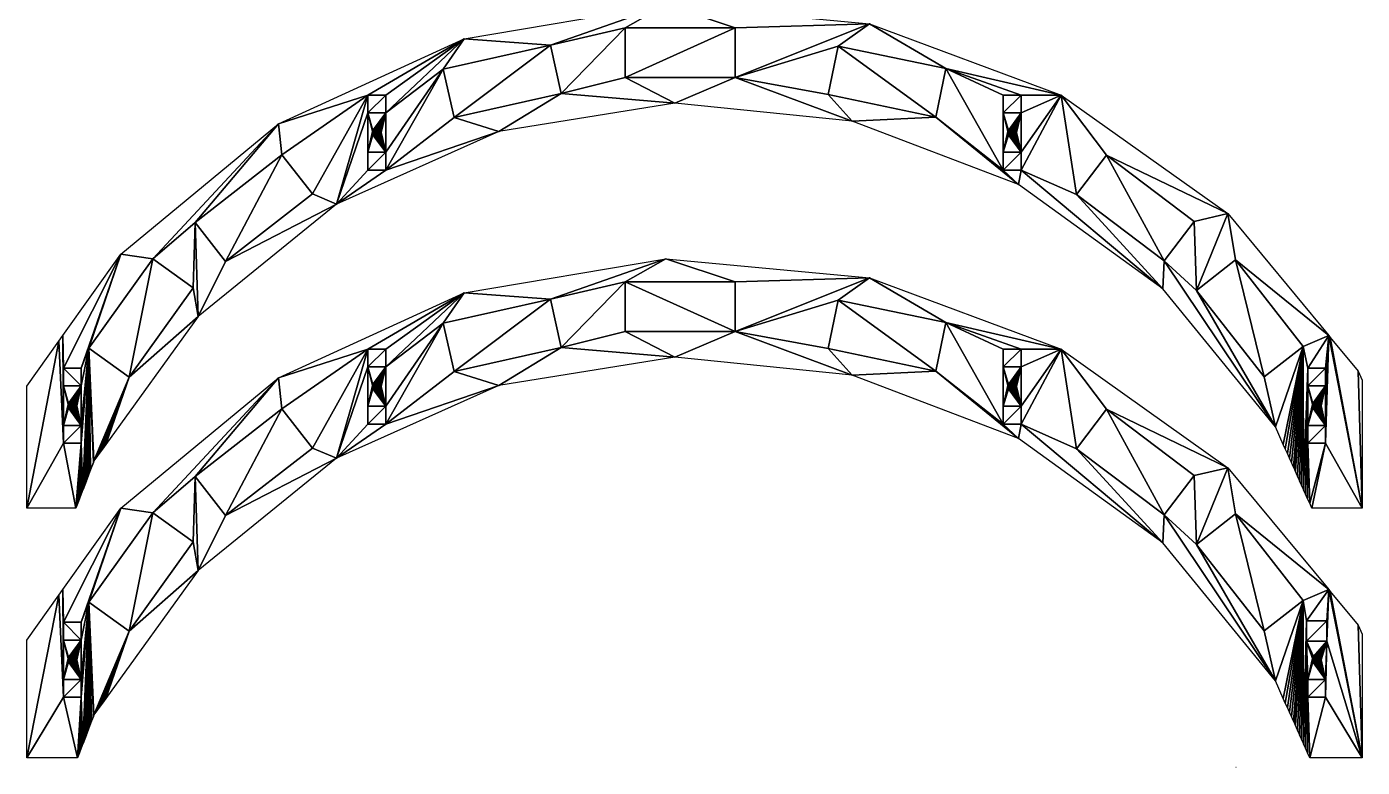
# Model space of a CAD drawing. Header units: metres. Extents: x -935 to 1842, y -1273 to 224.
# Drawn here: x 647.9 to 1068.3, y -929.6 to -696.4 of the extents above; entities that cross this region are included whole.
import ezdxf

# ---------------------------------------------------------------- set-up
doc = ezdxf.new("R2010")
doc.units = ezdxf.units.M

msp = doc.modelspace()

# ---------------------------------------------------------------- linework, layer by layer
at = {"layer": 'Layer0'}
msp.add_line((1028.48, -929.5), (1028.55, -929.59), dxfattribs=at)

# ---------------------------------------------------------------- meshes
at = {"layer": 'Group#19'}
mesh = msp.add_polyface(dxfattribs=at)
corners = [(755.3, -717.91), (785.65, -700.14), (760.9, -717.91), (760.9, -723.51), (778.98, -709.76), (760.9, -735.91), (760.9, -741.51), (812.73, -702.15), (849.11, -689.42), (836.3, -696.75), (816.16, -717.37), (745.4, -752.25), (796.56, -729.31), (782.41, -724.97), (851.92, -720.4), (836.3, -712.35), (757.74, -728.36), (758.1, -728.31), (758.46, -728.36), (758.8, -728.5), (759.09, -728.72), (759.31, -729.01), (759.38, -729.18), (759.45, -729.34), (759.5, -729.71), (757.4, -730.92), (757.74, -731.06), (758.1, -731.11), (758.46, -731.06), (758.8, -730.92), (759.09, -730.7), (759.31, -730.41), (759.45, -730.07)]
mesh.append_faces([[corners[k] for k in face] for face in [(0, 1, 2), (2, 1, 3), (5, 4, 6), (4, 1, 7), (7, 9, 10), (11, 6, 12), (13, 6, 4), (12, 10, 14), (15, 10, 9), (16, 3, 17), (17, 3, 18), (18, 3, 19), (19, 3, 20), (20, 3, 21), (21, 3, 22), (22, 3, 23), (23, 3, 24)]], dxfattribs={"vtx0": -1, "vtx1": -1})
mesh.append_faces([[corners[k] for k in face] for face in [(3, 1, 4), (3, 4, 5), (7, 8, 9), (12, 6, 13), (14, 10, 15), (5, 24, 3)]], dxfattribs={"vtx0": -1, "vtx1": -1, "vtx2": -1})
mesh.append_faces([[corners[k] for k in face] for face in [(7, 1, 8), (12, 13, 10), (5, 25, 26), (5, 26, 27), (5, 27, 28), (5, 28, 29), (5, 29, 30), (5, 30, 31), (5, 31, 32), (5, 32, 24)]], dxfattribs={"vtx0": -1, "vtx2": -1})
mesh = msp.add_polyface(dxfattribs=at)
corners = [(955.3, -723.51), (956.75, -729.34), (955.3, -735.91), (956.82, -729.18), (956.89, -729.01), (960.9, -723.51), (956.7, -729.71), (957.11, -728.72), (957.4, -728.5), (957.74, -728.36), (836.3, -696.75), (849.11, -689.42), (870.9, -696.75), (913.19, -695.48), (870.9, -712.35), (903.36, -702.46), (900.17, -717.73), (937.23, -709.53), (973.51, -717.93), (960.9, -717.91), (955.3, -717.91), (851.92, -720.4), (836.3, -712.35), (907.7, -726.11), (934.03, -724.8), (960.1, -746.07), (955.3, -741.51), (956.89, -730.41), (960.9, -735.91), (956.75, -730.07), (957.11, -730.7), (957.4, -730.92), (957.74, -731.06)]
mesh.append_faces([[corners[k] for k in face] for face in [(1, 0, 3), (3, 0, 4), (4, 5, 7), (7, 5, 8), (8, 5, 9), (10, 11, 12), (12, 13, 14), (15, 13, 17), (21, 14, 23), (23, 24, 25), (26, 0, 2), (2, 27, 28), (27, 2, 29), (29, 2, 6)]], dxfattribs={"vtx0": -1, "vtx1": -1})
mesh.append_faces([[corners[k] for k in face] for face in [(0, 1, 2), (14, 13, 15), (17, 18, 19), (23, 14, 16), (25, 24, 26), (26, 17, 20)]], dxfattribs={"vtx0": -1, "vtx1": -1, "vtx2": -1})
mesh.append_faces([[corners[k] for k in face] for face in [(4, 0, 5), (2, 1, 6), (12, 11, 13), (14, 15, 16), (17, 13, 18), (17, 19, 20), (21, 22, 14), (23, 16, 24), (26, 24, 17), (26, 20, 0), (28, 27, 30), (28, 30, 31), (28, 31, 32)]], dxfattribs={"vtx0": -1, "vtx2": -1})
mesh = msp.add_polyface(dxfattribs=at)
corners = [(870.9, -696.75), (836.3, -712.35), (836.3, -696.75), (870.9, -712.35)]
mesh.append_faces([[corners[k] for k in face] for face in [(0, 1, 2), (1, 0, 3)]], dxfattribs={"vtx0": -1})
mesh = msp.add_polyface(dxfattribs=at)
corners = [(667.46, -797.63), (677.52, -767.94), (687.6, -769.5), (727.12, -726.92), (700.94, -757.98), (700.29, -778.58), (728.24, -736.73), (755.3, -717.91), (785.65, -700.14), (737.82, -749.04), (745.4, -752.25), (760.9, -741.51), (755.3, -741.51), (755.3, -723.51), (755.3, -735.91), (756.75, -729.34), (756.89, -729.01), (760.9, -723.51), (756.7, -729.71), (757.11, -728.72), (757.4, -728.5), (757.74, -728.36), (756.89, -730.41), (760.9, -735.91), (756.82, -730.24), (756.75, -730.07), (757.11, -730.7), (757.4, -730.92), (671.76, -829.38), (680.14, -806.71), (672.78, -827.96), (701.91, -787.65), (710.52, -770.29)]
mesh.append_faces([[corners[k] for k in face] for face in [(0, 1, 2), (2, 4, 5), (4, 3, 6), (6, 7, 9), (11, 10, 12), (13, 10, 7), (12, 13, 14), (15, 13, 16), (16, 17, 19), (19, 17, 20), (20, 17, 21), (14, 22, 23), (22, 14, 24), (24, 14, 25), (25, 14, 18), (28, 29, 30), (30, 29, 31), (31, 32, 10)]], dxfattribs={"vtx0": -1, "vtx1": -1})
mesh.append_faces([[corners[k] for k in face] for face in [(2, 3, 4), (6, 3, 7), (9, 7, 10), (12, 10, 13), (13, 15, 14), (31, 5, 4)]], dxfattribs={"vtx0": -1, "vtx1": -1, "vtx2": -1})
mesh.append_faces([[corners[k] for k in face] for face in [(2, 1, 3), (7, 3, 8), (16, 13, 17), (14, 15, 18), (23, 22, 26), (23, 26, 27), (31, 29, 5), (31, 4, 32), (10, 32, 9)]], dxfattribs={"vtx0": -1, "vtx2": -1})
mesh = msp.add_polyface(dxfattribs=at)
corners = [(812.73, -702.15), (782.41, -724.97), (778.98, -709.76), (816.16, -717.37)]
mesh.append_faces([[corners[k] for k in face] for face in [(0, 1, 2), (1, 0, 3)]], dxfattribs={"vtx0": -1})
mesh = msp.add_polyface(dxfattribs=at)
corners = [(903.36, -702.46), (934.03, -724.8), (900.17, -717.73), (937.23, -709.53)]
mesh.append_faces([[corners[k] for k in face] for face in [(0, 1, 2), (1, 0, 3)]], dxfattribs={"vtx0": -1})
mesh = msp.add_polyface(dxfattribs=at)
corners = [(760.9, -717.91), (755.3, -723.51), (755.3, -717.91), (760.9, -723.51)]
mesh.append_faces([[corners[k] for k in face] for face in [(0, 1, 2), (1, 0, 3)]], dxfattribs={"vtx0": -1})
mesh = msp.add_polyface(dxfattribs=at)
corners = [(960.9, -717.91), (955.3, -723.51), (955.3, -717.91), (960.9, -723.51)]
mesh.append_faces([[corners[k] for k in face] for face in [(0, 1, 2), (1, 0, 3)]], dxfattribs={"vtx0": -1})
mesh = msp.add_polyface(dxfattribs=at)
corners = [(973.51, -717.93), (987.8, -736.8), (978.39, -749.25), (1025.96, -755.23), (1015.39, -757.67), (1016.15, -779.39), (1028.44, -769.78), (957.74, -728.36), (960.9, -723.51), (958.1, -728.31), (958.46, -728.36), (958.8, -728.5), (959.09, -728.72), (959.31, -729.01), (959.45, -729.34), (959.5, -729.71), (960.9, -717.91), (960.9, -735.91), (960.9, -741.51), (960.1, -746.07), (955.3, -741.51), (1005.55, -778.92), (1005.98, -770.12), (1040.96, -822.4), (1037.45, -806.65), (957.74, -731.06), (958.1, -731.11), (958.46, -731.06), (958.8, -730.92), (959.09, -730.7), (959.31, -730.41), (959.38, -730.24), (959.45, -730.07)]
mesh.append_faces([[corners[k] for k in face] for face in [(1, 3, 4), (5, 3, 6), (7, 8, 9), (9, 8, 10), (10, 8, 11), (11, 8, 12), (12, 8, 13), (13, 8, 14), (14, 8, 15), (16, 0, 8), (17, 0, 18), (19, 18, 21), (21, 22, 23)]], dxfattribs={"vtx0": -1, "vtx1": -1})
mesh.append_faces([[corners[k] for k in face] for face in [(4, 3, 5), (8, 0, 17), (21, 18, 2), (2, 18, 0), (23, 22, 5), (17, 15, 8)]], dxfattribs={"vtx0": -1, "vtx1": -1, "vtx2": -1})
mesh.append_faces([[corners[k] for k in face] for face in [(0, 1, 2), (1, 0, 3), (19, 20, 18), (21, 2, 22), (5, 22, 4), (23, 5, 24), (17, 25, 26), (17, 26, 27), (17, 27, 28), (17, 28, 29), (17, 29, 30), (17, 30, 31), (17, 31, 32), (17, 32, 15)]], dxfattribs={"vtx0": -1, "vtx2": -1})
mesh = msp.add_polyface(dxfattribs=at)
corners = [(756.75, -729.34), (756.75, -730.07), (756.7, -729.71), (756.89, -729.01), (756.82, -730.24), (756.89, -730.41), (757.11, -728.72), (757.11, -730.7), (757.4, -730.92), (757.4, -728.5), (757.74, -728.36), (757.74, -731.06), (758.1, -728.31), (758.1, -731.11), (758.46, -728.36), (758.46, -731.06), (758.8, -728.5), (758.8, -730.92), (759.09, -728.72), (759.09, -730.7), (759.31, -729.01), (759.31, -730.41), (759.38, -729.18), (759.45, -730.07), (759.45, -729.34), (759.5, -729.71)]
mesh.append_faces([[corners[k] for k in face] for face in [(0, 1, 2), (23, 24, 25)]], dxfattribs={"vtx0": -1})
mesh.append_faces([[corners[k] for k in face] for face in [(1, 3, 4), (4, 3, 5), (5, 6, 7), (7, 6, 8), (8, 10, 11), (11, 12, 13), (13, 14, 15), (15, 16, 17), (17, 18, 19), (19, 20, 21), (21, 22, 23)]], dxfattribs={"vtx0": -1, "vtx1": -1})
mesh.append_faces([[corners[k] for k in face] for face in [(1, 0, 3), (5, 3, 6), (8, 6, 9), (8, 9, 10), (11, 10, 12), (13, 12, 14), (15, 14, 16), (17, 16, 18), (19, 18, 20), (21, 20, 22), (23, 22, 24)]], dxfattribs={"vtx0": -1, "vtx2": -1})
mesh = msp.add_polyface(dxfattribs=at)
corners = [(956.75, -729.34), (956.75, -730.07), (956.7, -729.71), (956.82, -729.18), (956.89, -730.41), (956.89, -729.01), (957.11, -730.7), (957.11, -728.72), (957.4, -728.5), (957.4, -730.92), (957.74, -728.36), (957.74, -731.06), (958.1, -728.31), (958.1, -731.11), (958.46, -728.36), (958.46, -731.06), (958.8, -728.5), (958.8, -730.92), (959.09, -728.72), (959.09, -730.7), (959.31, -730.41), (959.31, -729.01), (959.45, -729.34), (959.38, -730.24), (959.45, -730.07), (959.5, -729.71)]
mesh.append_faces([[corners[k] for k in face] for face in [(0, 1, 2), (24, 22, 25)]], dxfattribs={"vtx0": -1})
mesh.append_faces([[corners[k] for k in face] for face in [(1, 3, 4), (4, 5, 6), (6, 8, 9), (9, 10, 11), (11, 12, 13), (13, 14, 15), (15, 16, 17), (17, 18, 19), (19, 18, 20), (20, 22, 23), (23, 22, 24)]], dxfattribs={"vtx0": -1, "vtx1": -1})
mesh.append_faces([[corners[k] for k in face] for face in [(1, 0, 3), (4, 3, 5), (6, 5, 7), (6, 7, 8), (9, 8, 10), (11, 10, 12), (13, 12, 14), (15, 14, 16), (17, 16, 18), (20, 18, 21), (20, 21, 22)]], dxfattribs={"vtx0": -1, "vtx2": -1})
mesh = msp.add_polyface(dxfattribs=at)
corners = [(728.24, -736.73), (710.52, -770.29), (700.94, -757.98), (737.82, -749.04)]
mesh.append_faces([[corners[k] for k in face] for face in [(0, 1, 2), (1, 0, 3)]], dxfattribs={"vtx0": -1})
mesh = msp.add_polyface(dxfattribs=at)
corners = [(760.9, -735.91), (755.3, -741.51), (755.3, -735.91), (760.9, -741.51)]
mesh.append_faces([[corners[k] for k in face] for face in [(0, 1, 2), (1, 0, 3)]], dxfattribs={"vtx0": -1})
mesh = msp.add_polyface(dxfattribs=at)
corners = [(960.9, -735.91), (955.3, -741.51), (955.3, -735.91), (960.9, -741.51)]
mesh.append_faces([[corners[k] for k in face] for face in [(0, 1, 2), (1, 0, 3)]], dxfattribs={"vtx0": -1})
mesh = msp.add_polyface(dxfattribs=at)
corners = [(987.8, -736.8), (1005.98, -770.12), (978.39, -749.25), (1015.39, -757.67)]
mesh.append_faces([[corners[k] for k in face] for face in [(0, 1, 2), (1, 0, 3)]], dxfattribs={"vtx0": -1})
mesh = msp.add_polyface(dxfattribs=at)
corners = [(1051.13, -809.51), (1052.58, -815.35), (1051.13, -821.91), (1052.72, -815.01), (1056.73, -809.51), (1052.54, -815.71), (1052.95, -814.72), (1053.24, -814.5), (1053.57, -814.36), (1053.93, -814.31), (1054.3, -814.36), (1054.63, -814.5), (1054.92, -814.72), (1055.15, -815.01), (1055.29, -815.35), (1055.33, -815.71), (1028.44, -769.78), (1025.96, -755.23), (1057.73, -793.64), (1049.74, -797.05), (1051.13, -803.91), (1049.8, -842.13), (1056.73, -803.91), (1056.73, -821.91), (1056.73, -827.51), (1051.13, -827.51), (1068.3, -847.98), (1058.2, -794.2), (1066.98, -804.83), (1052.72, -816.41), (1052.58, -816.07), (1055.15, -816.41), (1055.29, -816.07), (1040.96, -822.4), (1037.45, -806.65), (1043.43, -827.93), (1044.07, -829.35)]
mesh.append_faces([[corners[k] for k in face] for face in [(1, 0, 3), (3, 4, 6), (6, 4, 7), (7, 4, 8), (8, 4, 9), (9, 4, 10), (10, 4, 11), (11, 4, 12), (12, 4, 13), (13, 4, 14), (14, 4, 15), (16, 18, 19), (20, 18, 22), (22, 18, 4), (23, 18, 24), (29, 2, 30), (30, 2, 5), (33, 19, 35), (35, 19, 36)]], dxfattribs={"vtx0": -1, "vtx1": -1})
mesh.append_faces([[corners[k] for k in face] for face in [(0, 1, 2), (19, 18, 20), (19, 20, 21), (4, 18, 23), (23, 15, 4)]], dxfattribs={"vtx0": -1, "vtx1": -1, "vtx2": -1})
mesh.append_faces([[corners[k] for k in face] for face in [(3, 0, 4), (2, 1, 5), (16, 17, 18), (25, 20, 0), (26, 18, 27), (26, 27, 28), (23, 31, 32), (23, 32, 15), (33, 34, 19)]], dxfattribs={"vtx0": -1, "vtx2": -1})
mesh = msp.add_polyface(dxfattribs=at)
corners = [(659.24, -793.64), (659.49, -803.91), (659.49, -809.51), (677.52, -767.94), (665.09, -803.91), (667.46, -797.63), (665.09, -809.51), (665.09, -821.91), (665.09, -827.51), (669.07, -833.1), (680.14, -806.71), (660.94, -815.35), (659.49, -821.91), (661.08, -815.01), (660.89, -815.71), (661.3, -814.72), (661.59, -814.5), (661.93, -814.36), (662.29, -814.31), (662.65, -814.36), (662.99, -814.5), (663.13, -814.61), (663.28, -814.72), (663.5, -815.01), (663.64, -815.35), (663.69, -815.71), (658, -795.4), (647.9, -847.98), (647.9, -809.59), (659.49, -827.51), (661.08, -816.41), (660.94, -816.07), (661.3, -816.7), (663.28, -816.7), (663.5, -816.41), (663.64, -816.07)]
mesh.append_faces([[corners[k] for k in face] for face in [(26, 27, 28)]], dxfattribs={"vtx0": -1})
mesh.append_faces([[corners[k] for k in face] for face in [(1, 3, 4), (4, 5, 6), (7, 5, 8), (11, 2, 13), (13, 6, 15), (15, 6, 16), (16, 6, 17), (17, 6, 18), (18, 6, 19), (19, 6, 20), (20, 6, 21), (21, 6, 22), (22, 6, 23), (23, 6, 24), (24, 6, 25), (30, 12, 31), (31, 12, 14)]], dxfattribs={"vtx0": -1, "vtx1": -1})
mesh.append_faces([[corners[k] for k in face] for face in [(4, 3, 5), (6, 5, 7), (2, 11, 12), (29, 0, 2), (7, 25, 6)]], dxfattribs={"vtx0": -1, "vtx1": -1, "vtx2": -1})
mesh.append_faces([[corners[k] for k in face] for face in [(0, 1, 2), (1, 0, 3), (9, 5, 10), (13, 2, 6), (12, 11, 14), (29, 26, 0), (7, 30, 32), (7, 33, 34), (7, 34, 35), (7, 35, 25)]], dxfattribs={"vtx0": -1, "vtx2": -1})
mesh = msp.add_polyface(dxfattribs=at)
corners = [(687.6, -769.5), (680.14, -806.71), (667.46, -797.63), (700.29, -778.58)]
mesh.append_faces([[corners[k] for k in face] for face in [(0, 1, 2), (1, 0, 3)]], dxfattribs={"vtx0": -1})
mesh = msp.add_polyface(dxfattribs=at)
corners = [(1028.44, -769.78), (1037.45, -806.65), (1016.15, -779.39), (1049.74, -797.05)]
mesh.append_faces([[corners[k] for k in face] for face in [(0, 1, 2), (1, 0, 3)]], dxfattribs={"vtx0": -1})
mesh = msp.add_polyface(dxfattribs=at)
corners = [(1049.8, -842.13), (1051.13, -803.91), (1049.83, -842.19), (1050.46, -843.61), (1051.1, -845.03), (1051.13, -827.51), (1051.74, -846.45), (1051.13, -809.51), (1051.13, -821.91), (1056.73, -827.51), (1052.43, -847.98), (1068.3, -847.98), (1057.73, -793.64), (1066.98, -804.83), (1068.3, -807.7), (1052.72, -816.41), (1056.73, -821.91), (1052.95, -816.7), (1053.24, -816.92), (1053.57, -817.06), (1053.93, -817.11), (1054.3, -817.06), (1054.63, -816.92), (1054.92, -816.7), (1055.15, -816.41), (1044.07, -829.35), (1049.74, -797.05), (1044.71, -830.77), (1045.34, -832.19), (1045.98, -833.61), (1046.62, -835.03), (1047.02, -835.93), (1047.25, -836.45), (1047.89, -837.87), (1047.92, -837.93), (1048.53, -839.29), (1048.55, -839.35), (1049.16, -840.71), (1049.19, -840.77)]
mesh.append_faces([[corners[k] for k in face] for face in [(11, 13, 14)]], dxfattribs={"vtx0": -1})
mesh.append_faces([[corners[k] for k in face] for face in [(0, 1, 2), (2, 1, 3), (3, 1, 4), (4, 5, 6), (5, 7, 8), (6, 9, 10), (10, 9, 11), (8, 15, 16), (25, 26, 27), (27, 26, 28), (28, 26, 29), (29, 26, 30), (30, 26, 31), (31, 26, 32), (32, 26, 33), (33, 26, 34), (34, 26, 35), (35, 26, 36), (36, 26, 37), (37, 26, 38), (38, 26, 0)]], dxfattribs={"vtx0": -1, "vtx1": -1})
mesh.append_faces([[corners[k] for k in face] for face in [(5, 4, 1), (11, 9, 12)]], dxfattribs={"vtx0": -1, "vtx1": -1, "vtx2": -1})
mesh.append_faces([[corners[k] for k in face] for face in [(6, 5, 9), (16, 15, 17), (16, 17, 18), (16, 18, 19), (16, 19, 20), (16, 20, 21), (16, 21, 22), (16, 22, 23), (16, 23, 24)]], dxfattribs={"vtx0": -1, "vtx2": -1})
mesh = msp.add_polyface(dxfattribs=at)
corners = [(665.09, -827.51), (667.46, -797.63), (665.61, -842.18), (665.63, -842.12), (666.15, -840.76), (666.18, -840.7), (666.69, -839.34), (666.72, -839.28), (667.23, -837.92), (667.26, -837.86), (667.8, -836.44), (668, -835.92), (668.88, -833.6), (669.07, -833.1), (668.34, -835.02), (680.14, -806.71), (669.7, -832.22), (670.73, -830.8), (671.76, -829.38), (647.9, -847.98), (658, -795.4), (659.49, -827.51), (663.4, -847.98), (659.49, -809.51), (659.49, -821.91), (663.99, -846.44), (664.53, -845.02), (665.07, -843.6), (661.08, -816.41), (665.09, -821.91), (661.3, -816.7), (661.44, -816.81), (661.59, -816.92), (661.93, -817.06), (662.29, -817.11), (662.65, -817.06), (662.99, -816.92), (663.28, -816.7)]
mesh.append_faces([[corners[k] for k in face] for face in [(11, 12, 14)]], dxfattribs={"vtx0": -1})
mesh.append_faces([[corners[k] for k in face] for face in [(2, 1, 3), (3, 1, 4), (4, 1, 5), (5, 1, 6), (6, 1, 7), (7, 1, 8), (8, 1, 9), (10, 1, 11), (12, 1, 13), (13, 15, 16), (16, 15, 17), (17, 15, 18), (19, 21, 22), (21, 23, 24), (22, 0, 25), (25, 0, 26), (26, 0, 27), (27, 0, 2), (24, 28, 29)]], dxfattribs={"vtx0": -1, "vtx1": -1})
mesh.append_faces([[corners[k] for k in face] for face in [(0, 1, 2), (11, 1, 12), (19, 20, 21)]], dxfattribs={"vtx0": -1, "vtx1": -1, "vtx2": -1})
mesh.append_faces([[corners[k] for k in face] for face in [(1, 10, 9), (22, 21, 0), (29, 30, 31), (29, 31, 32), (29, 32, 33), (29, 33, 34), (29, 34, 35), (29, 35, 36), (29, 36, 37)]], dxfattribs={"vtx0": -1, "vtx2": -1})
mesh = msp.add_polyface(dxfattribs=at)
corners = [(659.49, -803.91), (665.09, -809.51), (659.49, -809.51), (665.09, -803.91)]
mesh.append_faces([[corners[k] for k in face] for face in [(0, 1, 2), (1, 0, 3)]], dxfattribs={"vtx0": -1})
mesh = msp.add_polyface(dxfattribs=at)
corners = [(1056.73, -803.91), (1051.13, -809.51), (1051.13, -803.91), (1056.73, -809.51)]
mesh.append_faces([[corners[k] for k in face] for face in [(0, 1, 2), (1, 0, 3)]], dxfattribs={"vtx0": -1})
mesh = msp.add_polyface(dxfattribs=at)
corners = [(660.94, -815.35), (660.94, -816.07), (660.89, -815.71), (661.08, -815.01), (661.08, -816.41), (661.3, -814.72), (661.3, -816.7), (661.59, -814.5), (661.44, -816.81), (661.59, -816.92), (661.93, -814.36), (661.93, -817.06), (662.29, -814.31), (662.29, -817.11), (662.65, -814.36), (662.65, -817.06), (662.99, -814.5), (662.99, -816.92), (663.13, -814.61), (663.28, -816.7), (663.28, -814.72), (663.5, -815.01), (663.5, -816.41), (663.64, -815.35), (663.64, -816.07), (663.69, -815.71)]
mesh.append_faces([[corners[k] for k in face] for face in [(0, 1, 2), (24, 23, 25)]], dxfattribs={"vtx0": -1})
mesh.append_faces([[corners[k] for k in face] for face in [(1, 3, 4), (4, 5, 6), (6, 7, 8), (8, 7, 9), (9, 10, 11), (11, 12, 13), (13, 14, 15), (15, 16, 17), (17, 18, 19), (19, 21, 22), (22, 23, 24)]], dxfattribs={"vtx0": -1, "vtx1": -1})
mesh.append_faces([[corners[k] for k in face] for face in [(1, 0, 3), (4, 3, 5), (6, 5, 7), (9, 7, 10), (11, 10, 12), (13, 12, 14), (15, 14, 16), (17, 16, 18), (19, 18, 20), (19, 20, 21), (22, 21, 23)]], dxfattribs={"vtx0": -1, "vtx2": -1})
mesh = msp.add_polyface(dxfattribs=at)
corners = [(1052.58, -815.35), (1052.58, -816.07), (1052.54, -815.71), (1052.72, -815.01), (1052.72, -816.41), (1052.95, -814.72), (1052.95, -816.7), (1053.24, -814.5), (1053.24, -816.92), (1053.57, -814.36), (1053.57, -817.06), (1053.93, -814.31), (1053.93, -817.11), (1054.3, -814.36), (1054.3, -817.06), (1054.63, -814.5), (1054.63, -816.92), (1054.92, -814.72), (1054.92, -816.7), (1055.15, -816.41), (1055.15, -815.01), (1055.29, -815.35), (1055.29, -816.07), (1055.33, -815.71)]
mesh.append_faces([[corners[k] for k in face] for face in [(0, 1, 2), (22, 21, 23)]], dxfattribs={"vtx0": -1})
mesh.append_faces([[corners[k] for k in face] for face in [(1, 3, 4), (4, 5, 6), (6, 7, 8), (8, 9, 10), (10, 11, 12), (12, 13, 14), (14, 15, 16), (16, 17, 18), (18, 17, 19), (19, 21, 22)]], dxfattribs={"vtx0": -1, "vtx1": -1})
mesh.append_faces([[corners[k] for k in face] for face in [(1, 0, 3), (4, 3, 5), (6, 5, 7), (8, 7, 9), (10, 9, 11), (12, 11, 13), (14, 13, 15), (16, 15, 17), (19, 17, 20), (19, 20, 21)]], dxfattribs={"vtx0": -1, "vtx2": -1})
mesh = msp.add_polyface(dxfattribs=at)
corners = [(665.09, -821.91), (659.49, -827.51), (659.49, -821.91), (665.09, -827.51)]
mesh.append_faces([[corners[k] for k in face] for face in [(0, 1, 2), (1, 0, 3)]], dxfattribs={"vtx0": -1})
mesh = msp.add_polyface(dxfattribs=at)
corners = [(1056.73, -821.91), (1051.13, -827.51), (1051.13, -821.91), (1056.73, -827.51)]
mesh.append_faces([[corners[k] for k in face] for face in [(0, 1, 2), (1, 0, 3)]], dxfattribs={"vtx0": -1})
at = {"layer": 'Layer0'}
mesh = msp.add_polyface(dxfattribs=at)
corners = [(755.3, -797.91), (785.65, -780.14), (760.9, -797.91), (760.9, -803.51), (778.98, -789.76), (760.9, -815.91), (760.9, -821.51), (812.73, -782.15), (849.11, -769.42), (836.3, -776.75), (816.16, -797.37), (836.3, -792.35), (745.4, -832.25), (796.56, -809.31), (782.41, -804.97), (851.92, -800.4), (757.74, -808.36), (758.1, -808.31), (758.46, -808.36), (758.8, -808.5), (759.09, -808.72), (759.31, -809.01), (759.38, -809.18), (759.45, -809.34), (759.5, -809.71), (757.4, -810.92), (757.74, -811.06), (758.1, -811.11), (758.46, -811.06), (758.8, -810.92), (759.09, -810.7), (759.31, -810.41), (759.45, -810.07)]
mesh.append_faces([[corners[k] for k in face] for face in [(0, 1, 2), (2, 1, 3), (5, 4, 6), (4, 1, 7), (7, 9, 10), (12, 6, 13), (14, 6, 4), (13, 10, 15), (16, 3, 17), (17, 3, 18), (18, 3, 19), (19, 3, 20), (20, 3, 21), (21, 3, 22), (22, 3, 23), (23, 3, 24)]], dxfattribs={"vtx0": -1, "vtx1": -1})
mesh.append_faces([[corners[k] for k in face] for face in [(3, 1, 4), (3, 4, 5), (7, 8, 9), (13, 6, 14), (15, 10, 11), (5, 24, 3)]], dxfattribs={"vtx0": -1, "vtx1": -1, "vtx2": -1})
mesh.append_faces([[corners[k] for k in face] for face in [(7, 1, 8), (10, 9, 11), (13, 14, 10), (5, 25, 26), (5, 26, 27), (5, 27, 28), (5, 28, 29), (5, 29, 30), (5, 30, 31), (5, 31, 32), (5, 32, 24)]], dxfattribs={"vtx0": -1, "vtx2": -1})
mesh = msp.add_polyface(dxfattribs=at)
corners = [(955.3, -803.51), (956.75, -809.34), (955.3, -815.91), (956.82, -809.18), (956.89, -809.01), (960.9, -803.51), (956.7, -809.71), (957.11, -808.72), (957.4, -808.5), (957.74, -808.36), (836.3, -776.75), (849.11, -769.42), (870.9, -776.75), (913.19, -775.48), (870.9, -792.35), (903.36, -782.46), (900.17, -797.73), (937.23, -789.53), (973.51, -797.93), (960.9, -797.91), (955.3, -797.91), (851.92, -800.4), (836.3, -792.35), (907.7, -806.11), (934.03, -804.8), (960.1, -826.07), (955.3, -821.51), (956.89, -810.41), (960.9, -815.91), (956.75, -810.07), (957.11, -810.7), (957.4, -810.92)]
mesh.append_faces([[corners[k] for k in face] for face in [(1, 0, 3), (3, 0, 4), (4, 5, 7), (7, 5, 8), (8, 5, 9), (10, 11, 12), (12, 13, 14), (15, 13, 17), (21, 14, 23), (23, 24, 25), (26, 0, 2), (2, 27, 28), (27, 2, 29), (29, 2, 6)]], dxfattribs={"vtx0": -1, "vtx1": -1})
mesh.append_faces([[corners[k] for k in face] for face in [(0, 1, 2), (14, 13, 15), (17, 18, 19), (23, 14, 16), (25, 24, 26), (26, 17, 20)]], dxfattribs={"vtx0": -1, "vtx1": -1, "vtx2": -1})
mesh.append_faces([[corners[k] for k in face] for face in [(4, 0, 5), (2, 1, 6), (12, 11, 13), (14, 15, 16), (17, 13, 18), (17, 19, 20), (21, 22, 14), (23, 16, 24), (26, 24, 17), (26, 20, 0), (28, 27, 30), (28, 30, 31)]], dxfattribs={"vtx0": -1, "vtx2": -1})
mesh = msp.add_polyface(dxfattribs=at)
corners = [(836.3, -776.75), (870.9, -792.35), (836.3, -792.35), (870.9, -776.75)]
mesh.append_faces([[corners[k] for k in face] for face in [(0, 1, 2), (1, 0, 3)]], dxfattribs={"vtx0": -1})
mesh = msp.add_polyface(dxfattribs=at)
corners = [(667.46, -877.63), (677.52, -847.94), (687.6, -849.5), (727.12, -806.92), (700.94, -837.98), (700.29, -858.58), (728.24, -816.73), (755.3, -797.91), (785.65, -780.14), (737.82, -829.04), (745.4, -832.25), (760.9, -821.51), (755.3, -821.51), (755.3, -803.51), (755.3, -815.91), (756.75, -809.34), (756.89, -809.01), (760.9, -803.51), (756.7, -809.71), (757.11, -808.72), (757.4, -808.5), (757.74, -808.36), (756.89, -810.41), (760.9, -815.91), (756.75, -810.07), (756.82, -810.24), (757.11, -810.7), (757.4, -810.92), (672.78, -907.96), (680.14, -886.71), (701.91, -867.65), (710.52, -850.29)]
mesh.append_faces([[corners[k] for k in face] for face in [(22, 24, 25)]], dxfattribs={"vtx0": -1})
mesh.append_faces([[corners[k] for k in face] for face in [(0, 1, 2), (2, 4, 5), (4, 3, 6), (6, 7, 9), (11, 10, 12), (13, 10, 7), (12, 13, 14), (15, 13, 16), (16, 17, 19), (19, 17, 20), (20, 17, 21), (14, 22, 23), (24, 14, 18), (28, 29, 30), (30, 31, 10)]], dxfattribs={"vtx0": -1, "vtx1": -1})
mesh.append_faces([[corners[k] for k in face] for face in [(2, 3, 4), (6, 3, 7), (9, 7, 10), (12, 10, 13), (13, 15, 14), (22, 14, 24), (30, 5, 4)]], dxfattribs={"vtx0": -1, "vtx1": -1, "vtx2": -1})
mesh.append_faces([[corners[k] for k in face] for face in [(2, 1, 3), (7, 3, 8), (16, 13, 17), (14, 15, 18), (23, 22, 26), (23, 26, 27), (30, 29, 5), (30, 4, 31), (10, 31, 9)]], dxfattribs={"vtx0": -1, "vtx2": -1})
mesh = msp.add_polyface(dxfattribs=at)
corners = [(812.73, -782.15), (782.41, -804.97), (778.98, -789.76), (816.16, -797.37)]
mesh.append_faces([[corners[k] for k in face] for face in [(0, 1, 2), (1, 0, 3)]], dxfattribs={"vtx0": -1})
mesh = msp.add_polyface(dxfattribs=at)
corners = [(903.36, -782.46), (934.03, -804.8), (900.17, -797.73), (937.23, -789.53)]
mesh.append_faces([[corners[k] for k in face] for face in [(0, 1, 2), (1, 0, 3)]], dxfattribs={"vtx0": -1})
mesh = msp.add_polyface(dxfattribs=at)
corners = [(760.9, -797.91), (755.3, -803.51), (755.3, -797.91), (760.9, -803.51)]
mesh.append_faces([[corners[k] for k in face] for face in [(0, 1, 2), (1, 0, 3)]], dxfattribs={"vtx0": -1})
mesh = msp.add_polyface(dxfattribs=at)
corners = [(973.51, -797.93), (987.8, -816.8), (978.39, -829.25), (1025.96, -835.23), (1015.39, -837.67), (1016.15, -859.39), (1028.44, -849.78), (957.74, -808.36), (960.9, -803.51), (958.1, -808.31), (958.46, -808.36), (958.8, -808.5), (959.09, -808.72), (959.31, -809.01), (959.45, -809.34), (959.5, -809.71), (960.9, -797.91), (960.9, -815.91), (960.9, -821.51), (960.1, -826.07), (955.3, -821.51), (1005.55, -858.92), (1005.98, -850.12), (1040.96, -902.4), (957.4, -810.92), (957.74, -811.06), (958.1, -811.11), (958.46, -811.06), (958.8, -810.92), (959.09, -810.7), (959.31, -810.41), (959.38, -810.24), (959.45, -810.07)]
mesh.append_faces([[corners[k] for k in face] for face in [(1, 3, 4), (5, 3, 6), (7, 8, 9), (9, 8, 10), (10, 8, 11), (11, 8, 12), (12, 8, 13), (13, 8, 14), (14, 8, 15), (16, 0, 8), (17, 0, 18), (19, 18, 21), (21, 22, 23)]], dxfattribs={"vtx0": -1, "vtx1": -1})
mesh.append_faces([[corners[k] for k in face] for face in [(4, 3, 5), (8, 0, 17), (21, 18, 2), (2, 18, 0), (23, 22, 5), (17, 15, 8)]], dxfattribs={"vtx0": -1, "vtx1": -1, "vtx2": -1})
mesh.append_faces([[corners[k] for k in face] for face in [(0, 1, 2), (1, 0, 3), (19, 20, 18), (21, 2, 22), (5, 22, 4), (17, 24, 25), (17, 25, 26), (17, 26, 27), (17, 27, 28), (17, 28, 29), (17, 29, 30), (17, 30, 31), (17, 31, 32), (17, 32, 15)]], dxfattribs={"vtx0": -1, "vtx2": -1})
mesh = msp.add_polyface(dxfattribs=at)
corners = [(960.9, -797.91), (955.3, -803.51), (955.3, -797.91), (960.9, -803.51)]
mesh.append_faces([[corners[k] for k in face] for face in [(0, 1, 2), (1, 0, 3)]], dxfattribs={"vtx0": -1})
mesh = msp.add_polyface(dxfattribs=at)
corners = [(756.75, -809.34), (756.75, -810.07), (756.7, -809.71), (756.89, -809.01), (756.82, -810.24), (756.89, -810.41), (757.11, -808.72), (757.11, -810.7), (757.4, -808.5), (757.4, -810.92), (757.74, -808.36), (757.74, -811.06), (758.1, -808.31), (758.1, -811.11), (758.46, -808.36), (758.46, -811.06), (758.8, -808.5), (758.8, -810.92), (759.09, -808.72), (759.09, -810.7), (759.31, -809.01), (759.31, -810.41), (759.38, -809.18), (759.45, -810.07), (759.45, -809.34), (759.5, -809.71)]
mesh.append_faces([[corners[k] for k in face] for face in [(0, 1, 2), (23, 24, 25)]], dxfattribs={"vtx0": -1})
mesh.append_faces([[corners[k] for k in face] for face in [(1, 3, 4), (4, 3, 5), (5, 6, 7), (7, 8, 9), (9, 10, 11), (11, 12, 13), (13, 14, 15), (15, 16, 17), (17, 18, 19), (19, 20, 21), (21, 22, 23)]], dxfattribs={"vtx0": -1, "vtx1": -1})
mesh.append_faces([[corners[k] for k in face] for face in [(1, 0, 3), (5, 3, 6), (7, 6, 8), (9, 8, 10), (11, 10, 12), (13, 12, 14), (15, 14, 16), (17, 16, 18), (19, 18, 20), (21, 20, 22), (23, 22, 24)]], dxfattribs={"vtx0": -1, "vtx2": -1})
mesh = msp.add_polyface(dxfattribs=at)
corners = [(956.75, -809.34), (956.75, -810.07), (956.7, -809.71), (956.82, -809.18), (956.89, -810.41), (956.89, -809.01), (957.11, -808.72), (957.11, -810.7), (957.4, -810.92), (957.4, -808.5), (957.74, -808.36), (957.74, -811.06), (958.1, -808.31), (958.1, -811.11), (958.46, -808.36), (958.46, -811.06), (958.8, -808.5), (958.8, -810.92), (959.09, -808.72), (959.09, -810.7), (959.31, -809.01), (959.31, -810.41), (959.45, -809.34), (959.38, -810.24), (959.45, -810.07), (959.5, -809.71)]
mesh.append_faces([[corners[k] for k in face] for face in [(0, 1, 2), (24, 22, 25)]], dxfattribs={"vtx0": -1})
mesh.append_faces([[corners[k] for k in face] for face in [(1, 3, 4), (4, 6, 7), (7, 6, 8), (8, 10, 11), (11, 12, 13), (13, 14, 15), (15, 16, 17), (17, 18, 19), (19, 20, 21), (21, 22, 23), (23, 22, 24)]], dxfattribs={"vtx0": -1, "vtx1": -1})
mesh.append_faces([[corners[k] for k in face] for face in [(1, 0, 3), (4, 3, 5), (4, 5, 6), (8, 6, 9), (8, 9, 10), (11, 10, 12), (13, 12, 14), (15, 14, 16), (17, 16, 18), (19, 18, 20), (21, 20, 22)]], dxfattribs={"vtx0": -1, "vtx2": -1})
mesh = msp.add_polyface(dxfattribs=at)
corners = [(728.24, -816.73), (710.52, -850.29), (700.94, -837.98), (737.82, -829.04)]
mesh.append_faces([[corners[k] for k in face] for face in [(0, 1, 2), (1, 0, 3)]], dxfattribs={"vtx0": -1})
mesh = msp.add_polyface(dxfattribs=at)
corners = [(760.9, -815.91), (755.3, -821.51), (755.3, -815.91), (760.9, -821.51)]
mesh.append_faces([[corners[k] for k in face] for face in [(0, 1, 2), (1, 0, 3)]], dxfattribs={"vtx0": -1})
mesh = msp.add_polyface(dxfattribs=at)
corners = [(960.9, -815.91), (955.3, -821.51), (955.3, -815.91), (960.9, -821.51)]
mesh.append_faces([[corners[k] for k in face] for face in [(0, 1, 2), (1, 0, 3)]], dxfattribs={"vtx0": -1})
mesh = msp.add_polyface(dxfattribs=at)
corners = [(987.8, -816.8), (1005.98, -850.12), (978.39, -829.25), (1015.39, -837.67)]
mesh.append_faces([[corners[k] for k in face] for face in [(0, 1, 2), (1, 0, 3)]], dxfattribs={"vtx0": -1})
mesh = msp.add_polyface(dxfattribs=at)
corners = [(1051.13, -901.91), (1050.73, -889.91), (1052.58, -895.35), (1052.72, -895.01), (1052.95, -894.72), (1057.13, -889.91), (1052.54, -895.71), (1053.24, -894.5), (1053.57, -894.36), (1053.93, -894.31), (1054.3, -894.36), (1054.63, -894.5), (1054.92, -894.72), (1055.15, -895.01), (1055.29, -895.35), (1055.33, -895.71), (1056.73, -901.91), (1028.44, -849.78), (1025.96, -835.23), (1057.73, -873.64), (1049.74, -877.05), (1050.73, -883.51), (1049.8, -922.13), (1057.13, -883.51), (1068.3, -926.56), (1058.2, -874.2), (1066.98, -884.83), (1052.72, -896.41), (1052.58, -896.07), (1054.92, -896.7), (1055.15, -896.41), (1055.29, -896.07), (1040.96, -902.4), (1016.15, -859.39), (1037.45, -886.65), (1043.43, -907.93), (1044.07, -909.35)]
mesh.append_faces([[corners[k] for k in face] for face in [(2, 1, 3), (3, 1, 4), (4, 5, 7), (7, 5, 8), (8, 5, 9), (9, 5, 10), (10, 5, 11), (11, 5, 12), (12, 5, 13), (13, 5, 14), (14, 5, 15), (17, 19, 20), (21, 19, 23), (23, 19, 5), (27, 0, 28), (28, 0, 6), (32, 20, 35), (35, 20, 36)]], dxfattribs={"vtx0": -1, "vtx1": -1})
mesh.append_faces([[corners[k] for k in face] for face in [(0, 1, 2), (15, 5, 16), (20, 19, 21), (20, 21, 22), (24, 5, 19)]], dxfattribs={"vtx0": -1, "vtx1": -1, "vtx2": -1})
mesh.append_faces([[corners[k] for k in face] for face in [(4, 1, 5), (0, 2, 6), (17, 18, 19), (24, 19, 25), (24, 25, 26), (16, 29, 30), (16, 30, 31), (16, 31, 15), (32, 33, 34), (32, 34, 20)]], dxfattribs={"vtx0": -1, "vtx2": -1})
mesh = msp.add_polyface(dxfattribs=at)
corners = [(659.24, -873.64), (659.49, -883.91), (659.49, -889.51), (677.52, -847.94), (665.09, -883.91), (667.46, -877.63), (665.09, -889.51), (665.09, -901.91), (665.09, -907.51), (669.07, -913.1), (680.14, -886.71), (660.94, -895.35), (659.49, -901.91), (661.08, -895.01), (660.89, -895.71), (661.3, -894.72), (661.59, -894.5), (661.93, -894.36), (662.29, -894.31), (662.65, -894.36), (662.99, -894.5), (663.13, -894.61), (663.28, -894.72), (663.5, -895.01), (663.64, -895.35), (663.69, -895.71), (658, -875.4), (647.9, -926.56), (647.9, -889.59), (659.49, -907.51), (661.08, -896.41), (660.94, -896.07), (661.3, -896.7), (663.28, -896.7), (663.5, -896.41), (663.64, -896.07)]
mesh.append_faces([[corners[k] for k in face] for face in [(26, 27, 28)]], dxfattribs={"vtx0": -1})
mesh.append_faces([[corners[k] for k in face] for face in [(1, 3, 4), (4, 5, 6), (7, 5, 8), (11, 2, 13), (13, 6, 15), (15, 6, 16), (16, 6, 17), (17, 6, 18), (18, 6, 19), (19, 6, 20), (20, 6, 21), (21, 6, 22), (22, 6, 23), (23, 6, 24), (24, 6, 25), (30, 12, 31), (31, 12, 14)]], dxfattribs={"vtx0": -1, "vtx1": -1})
mesh.append_faces([[corners[k] for k in face] for face in [(4, 3, 5), (6, 5, 7), (2, 11, 12), (29, 0, 2), (7, 25, 6)]], dxfattribs={"vtx0": -1, "vtx1": -1, "vtx2": -1})
mesh.append_faces([[corners[k] for k in face] for face in [(0, 1, 2), (1, 0, 3), (9, 5, 10), (13, 2, 6), (12, 11, 14), (29, 26, 0), (7, 30, 32), (7, 33, 34), (7, 34, 35), (7, 35, 25)]], dxfattribs={"vtx0": -1, "vtx2": -1})
mesh = msp.add_polyface(dxfattribs=at)
corners = [(687.6, -849.5), (680.14, -886.71), (667.46, -877.63), (700.29, -858.58)]
mesh.append_faces([[corners[k] for k in face] for face in [(0, 1, 2), (1, 0, 3)]], dxfattribs={"vtx0": -1})
mesh = msp.add_polyface(dxfattribs=at)
corners = [(1028.44, -849.78), (1037.45, -886.65), (1016.15, -859.39), (1049.74, -877.05)]
mesh.append_faces([[corners[k] for k in face] for face in [(0, 1, 2), (1, 0, 3)]], dxfattribs={"vtx0": -1})
mesh = msp.add_polyface(dxfattribs=at)
corners = [(665.09, -907.51), (667.46, -877.63), (665.61, -922.18), (665.63, -922.12), (666.15, -920.76), (666.18, -920.7), (666.69, -919.34), (666.72, -919.28), (667.23, -917.92), (667.26, -917.86), (667.8, -916.44), (668, -915.92), (668.34, -915.02), (668.88, -913.6), (669.07, -913.1), (680.14, -886.71), (669.7, -912.22), (670.73, -910.8), (671.76, -909.38), (672.78, -907.96), (647.9, -926.56), (658, -875.4), (659.49, -907.51), (663.94, -926.56), (659.49, -889.51), (659.49, -901.91), (664.53, -925.02), (665.07, -923.6), (661.08, -896.41), (665.09, -901.91), (661.3, -896.7), (661.44, -896.81), (661.59, -896.92), (661.93, -897.06), (662.29, -897.11), (662.65, -897.06), (662.99, -896.92), (663.28, -896.7)]
mesh.append_faces([[corners[k] for k in face] for face in [(2, 1, 3), (3, 1, 4), (4, 1, 5), (5, 1, 6), (6, 1, 7), (7, 1, 8), (8, 1, 9), (10, 1, 11), (11, 1, 12), (12, 1, 13), (13, 1, 14), (14, 15, 16), (16, 15, 17), (17, 15, 18), (18, 15, 19), (20, 22, 23), (22, 24, 25), (23, 0, 26), (26, 0, 27), (27, 0, 2), (25, 28, 29)]], dxfattribs={"vtx0": -1, "vtx1": -1})
mesh.append_faces([[corners[k] for k in face] for face in [(0, 1, 2), (20, 21, 22)]], dxfattribs={"vtx0": -1, "vtx1": -1, "vtx2": -1})
mesh.append_faces([[corners[k] for k in face] for face in [(1, 10, 9), (23, 22, 0), (29, 30, 31), (29, 31, 32), (29, 32, 33), (29, 33, 34), (29, 34, 35), (29, 35, 36), (29, 36, 37)]], dxfattribs={"vtx0": -1, "vtx2": -1})
mesh = msp.add_polyface(dxfattribs=at)
corners = [(1050.46, -923.61), (1050.73, -889.91), (1051.1, -925.03), (1050.73, -883.51), (1051.13, -901.91), (1056.73, -901.91), (1057.13, -889.91), (1056.73, -907.51), (1049.8, -922.13), (1049.83, -922.19), (1051.13, -907.51), (1051.79, -926.56), (1068.3, -926.56), (1066.98, -884.83), (1068.3, -887.7), (1052.72, -896.41), (1052.95, -896.7), (1053.24, -896.92), (1053.57, -897.06), (1053.93, -897.11), (1054.3, -897.06), (1054.63, -896.92), (1054.92, -896.7), (1044.07, -909.35), (1049.74, -877.05), (1044.71, -910.77), (1045.34, -912.19), (1045.98, -913.61), (1046.62, -915.03), (1047.02, -915.93), (1047.25, -916.45), (1047.89, -917.87), (1047.92, -917.93), (1048.53, -919.29), (1048.55, -919.35), (1049.16, -920.71), (1049.19, -920.77)]
mesh.append_faces([[corners[k] for k in face] for face in [(12, 13, 14)]], dxfattribs={"vtx0": -1})
mesh.append_faces([[corners[k] for k in face] for face in [(0, 1, 2), (1, 0, 3), (5, 6, 7), (8, 3, 9), (9, 3, 0), (2, 10, 11), (10, 2, 4), (11, 7, 12), (4, 15, 5), (23, 24, 25), (25, 24, 26), (26, 24, 27), (27, 24, 28), (28, 24, 29), (29, 24, 30), (30, 24, 31), (31, 24, 32), (32, 24, 33), (33, 24, 34), (34, 24, 35), (35, 24, 36), (36, 24, 8)]], dxfattribs={"vtx0": -1, "vtx1": -1})
mesh.append_faces([[corners[k] for k in face] for face in [(2, 1, 4), (12, 7, 6)]], dxfattribs={"vtx0": -1, "vtx1": -1, "vtx2": -1})
mesh.append_faces([[corners[k] for k in face] for face in [(11, 10, 7), (5, 15, 16), (5, 16, 17), (5, 17, 18), (5, 18, 19), (5, 19, 20), (5, 20, 21), (5, 21, 22)]], dxfattribs={"vtx0": -1, "vtx2": -1})
mesh = msp.add_polyface(dxfattribs=at)
corners = [(659.49, -883.91), (665.09, -889.51), (659.49, -889.51), (665.09, -883.91)]
mesh.append_faces([[corners[k] for k in face] for face in [(0, 1, 2), (1, 0, 3)]], dxfattribs={"vtx0": -1})
mesh = msp.add_polyface(dxfattribs=at)
corners = [(1057.13, -883.51), (1050.73, -889.91), (1050.73, -883.51), (1057.13, -889.91)]
mesh.append_faces([[corners[k] for k in face] for face in [(0, 1, 2), (1, 0, 3)]], dxfattribs={"vtx0": -1})
mesh = msp.add_polyface(dxfattribs=at)
corners = [(660.94, -895.35), (660.94, -896.07), (660.89, -895.71), (661.08, -895.01), (661.08, -896.41), (661.3, -894.72), (661.3, -896.7), (661.59, -894.5), (661.44, -896.81), (661.59, -896.92), (661.93, -894.36), (661.93, -897.06), (662.29, -894.31), (662.29, -897.11), (662.65, -894.36), (662.65, -897.06), (662.99, -894.5), (662.99, -896.92), (663.13, -894.61), (663.28, -896.7), (663.28, -894.72), (663.5, -895.01), (663.5, -896.41), (663.64, -895.35), (663.64, -896.07), (663.69, -895.71)]
mesh.append_faces([[corners[k] for k in face] for face in [(0, 1, 2), (24, 23, 25)]], dxfattribs={"vtx0": -1})
mesh.append_faces([[corners[k] for k in face] for face in [(1, 3, 4), (4, 5, 6), (6, 7, 8), (8, 7, 9), (9, 10, 11), (11, 12, 13), (13, 14, 15), (15, 16, 17), (17, 18, 19), (19, 21, 22), (22, 23, 24)]], dxfattribs={"vtx0": -1, "vtx1": -1})
mesh.append_faces([[corners[k] for k in face] for face in [(1, 0, 3), (4, 3, 5), (6, 5, 7), (9, 7, 10), (11, 10, 12), (13, 12, 14), (15, 14, 16), (17, 16, 18), (19, 18, 20), (19, 20, 21), (22, 21, 23)]], dxfattribs={"vtx0": -1, "vtx2": -1})
mesh = msp.add_polyface(dxfattribs=at)
corners = [(1052.58, -895.35), (1052.58, -896.07), (1052.54, -895.71), (1052.72, -895.01), (1052.72, -896.41), (1052.95, -894.72), (1052.95, -896.7), (1053.24, -894.5), (1053.24, -896.92), (1053.57, -897.06), (1053.57, -894.36), (1053.93, -894.31), (1053.93, -897.11), (1054.3, -894.36), (1054.3, -897.06), (1054.63, -894.5), (1054.63, -896.92), (1054.92, -894.72), (1054.92, -896.7), (1055.15, -895.01), (1055.15, -896.41), (1055.29, -895.35), (1055.29, -896.07), (1055.33, -895.71)]
mesh.append_faces([[corners[k] for k in face] for face in [(0, 1, 2), (22, 21, 23)]], dxfattribs={"vtx0": -1})
mesh.append_faces([[corners[k] for k in face] for face in [(1, 3, 4), (4, 5, 6), (6, 7, 8), (8, 7, 9), (9, 11, 12), (12, 13, 14), (14, 15, 16), (16, 17, 18), (18, 19, 20), (20, 21, 22)]], dxfattribs={"vtx0": -1, "vtx1": -1})
mesh.append_faces([[corners[k] for k in face] for face in [(1, 0, 3), (4, 3, 5), (6, 5, 7), (9, 7, 10), (9, 10, 11), (12, 11, 13), (14, 13, 15), (16, 15, 17), (18, 17, 19), (20, 19, 21)]], dxfattribs={"vtx0": -1, "vtx2": -1})
mesh = msp.add_polyface(dxfattribs=at)
corners = [(665.09, -901.91), (659.49, -907.51), (659.49, -901.91), (665.09, -907.51)]
mesh.append_faces([[corners[k] for k in face] for face in [(0, 1, 2), (1, 0, 3)]], dxfattribs={"vtx0": -1})
mesh = msp.add_polyface(dxfattribs=at)
corners = [(1056.73, -901.91), (1051.13, -907.51), (1051.13, -901.91), (1056.73, -907.51)]
mesh.append_faces([[corners[k] for k in face] for face in [(0, 1, 2), (1, 0, 3)]], dxfattribs={"vtx0": -1})

doc.saveas('drawing.dxf')
